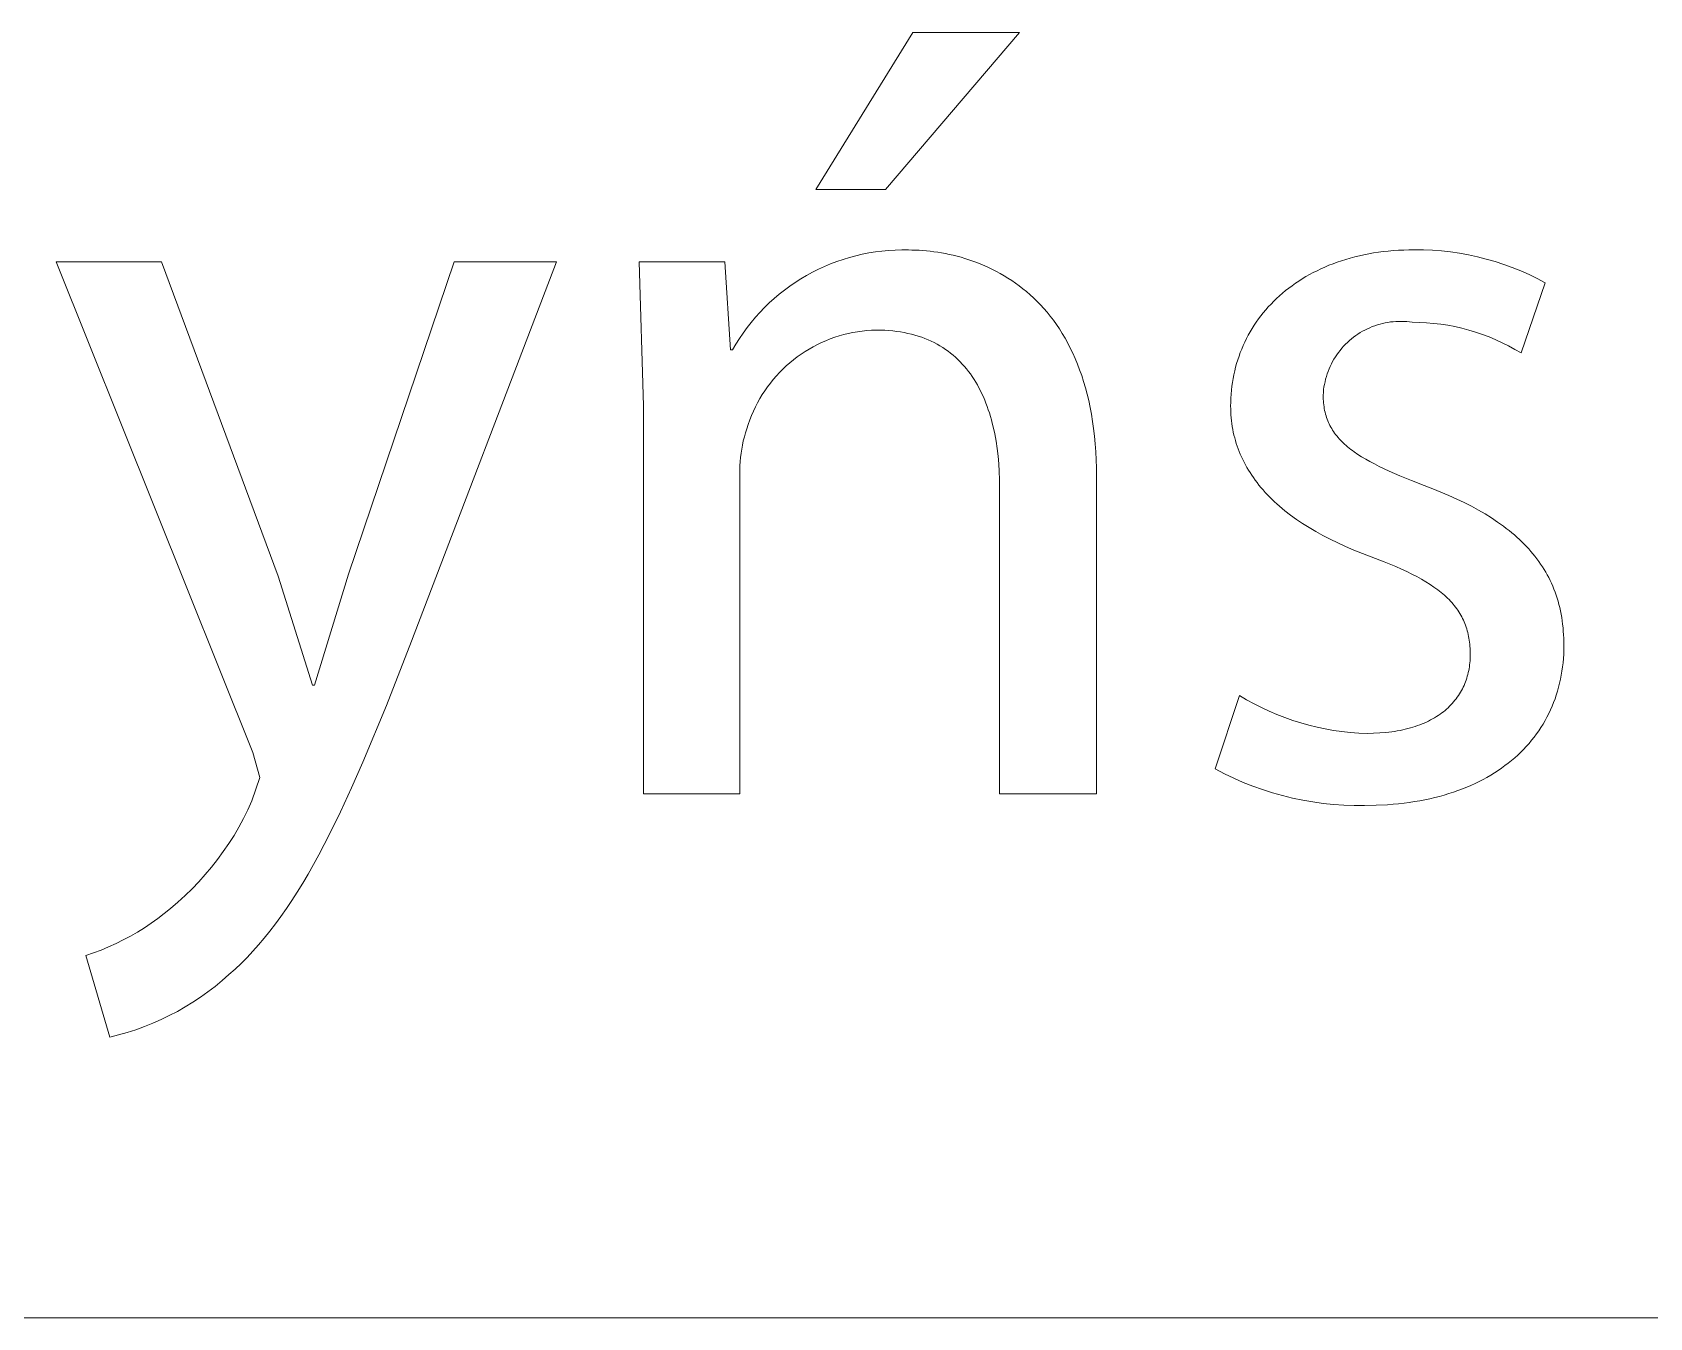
# Model space of a CAD drawing. Header units: millimetres. Extents: x -665 to 1920, y -373 to 1434.
# Drawn here: x 1541.87 to 1579.94, y -372.94 to -342.69 of the extents above; entities that cross this region are included whole.
import ezdxf

# ---------------------------------------------------------------- set-up
doc = ezdxf.new("R2010")
doc.units = ezdxf.units.MM
doc.header["$MEASUREMENT"] = 0
doc.layers.add('Domyślny', color=7, linetype='Continuous', true_color=0x000000)

msp = doc.modelspace()

# ---------------------------------------------------------------- linework, layer by layer
at = {"layer": 'Domyślny', "color": 18, "lineweight": 15, "true_color": 0x000000}
for p, q in [((1560.312, -346.391), (1562.594, -342.688)), ((1565.099, -342.688), (1561.948, -346.391)), ((1562.594, -342.688), (1565.099, -342.688)), ((1561.948, -346.391), (1560.312, -346.391)), ((1561.099, -347.988), (1561.25, -347.948)), ((1561.25, -347.948), (1561.403, -347.912)), ((1561.403, -347.912), (1561.556, -347.882)), ((1561.556, -347.882), (1561.711, -347.857)), ((1561.711, -347.857), (1561.866, -347.837)), ((1561.866, -347.837), (1562.021, -347.823)), ((1562.021, -347.823), (1562.177, -347.814)), ((1562.177, -347.814), (1562.334, -347.81)), ((1562.334, -347.81), (1562.49, -347.811)), ((1562.49, -347.811), (1562.572, -347.812)), ((1562.572, -347.812), (1562.655, -347.814)), ((1562.655, -347.814), (1562.74, -347.818)), ((1562.74, -347.818), (1562.825, -347.824)), ((1562.825, -347.824), (1562.912, -347.831)), ((1562.912, -347.831), (1562.999, -347.84)), ((1562.999, -347.84), (1563.088, -347.851)), ((1563.088, -347.851), (1563.177, -347.864)), ((1563.177, -347.864), (1563.267, -347.879)), ((1563.267, -347.879), (1563.358, -347.896)), ((1563.358, -347.896), (1563.449, -347.914)), ((1563.449, -347.914), (1563.541, -347.935)), ((1563.541, -347.935), (1563.634, -347.958)), ((1563.634, -347.958), (1563.726, -347.983)), ((1572.996, -347.974), (1573.103, -347.948)), ((1573.103, -347.948), (1573.212, -347.924)), ((1573.212, -347.924), (1573.323, -347.902)), ((1573.323, -347.902), (1573.436, -347.882)), ((1573.436, -347.882), (1573.55, -347.865)), ((1573.55, -347.865), (1573.666, -347.85)), ((1573.666, -347.85), (1573.784, -347.837)), ((1573.784, -347.837), (1573.903, -347.826)), ((1573.903, -347.826), (1574.024, -347.818)), ((1574.024, -347.818), (1574.146, -347.812)), ((1574.146, -347.812), (1574.27, -347.808)), ((1574.27, -347.808), (1574.395, -347.807)), ((1574.395, -347.807), (1574.61, -347.809)), ((1574.61, -347.809), (1574.824, -347.818)), ((1574.824, -347.818), (1575.037, -347.834)), ((1575.037, -347.834), (1575.25, -347.858)), ((1575.25, -347.858), (1575.462, -347.889)), ((1575.462, -347.889), (1575.673, -347.927)), ((1575.673, -347.927), (1575.882, -347.972)), ((1547.054, -359.643), (1542.43, -348.087)), ((1542.43, -348.087), (1544.91, -348.087)), ((1544.91, -348.087), (1547.656, -355.492)), ((1549.31, -355.441), (1551.798, -348.087)), ((1554.201, -348.087), (1550.791, -357.016)), ((1551.798, -348.087), (1554.201, -348.087)), ((1556.256, -351.48), (1556.153, -348.087)), ((1556.153, -348.087), (1558.168, -348.087)), ((1558.168, -348.087), (1558.297, -350.162)), ((1560.092, -348.411), (1560.23, -348.336)), ((1560.23, -348.336), (1560.369, -348.266)), ((1560.369, -348.266), (1560.511, -348.2)), ((1560.511, -348.2), (1560.656, -348.14)), ((1560.656, -348.14), (1560.802, -348.084)), ((1560.802, -348.084), (1560.95, -348.034)), ((1560.95, -348.034), (1561.099, -347.988)), ((1563.726, -347.983), (1563.819, -348.01)), ((1563.819, -348.01), (1563.912, -348.04)), ((1563.912, -348.04), (1564.005, -348.072)), ((1564.005, -348.072), (1564.098, -348.106)), ((1564.098, -348.106), (1564.191, -348.143)), ((1564.191, -348.143), (1564.284, -348.182)), ((1564.284, -348.182), (1564.376, -348.224)), ((1564.376, -348.224), (1564.468, -348.268)), ((1564.468, -348.268), (1564.56, -348.315)), ((1564.56, -348.315), (1564.651, -348.365)), ((1572.017, -348.343), (1572.107, -348.298)), ((1572.107, -348.298), (1572.199, -348.254)), ((1572.199, -348.254), (1572.292, -348.212)), ((1572.292, -348.212), (1572.387, -348.172)), ((1572.387, -348.172), (1572.484, -348.134)), ((1572.484, -348.134), (1572.583, -348.098)), ((1572.583, -348.098), (1572.684, -348.064)), ((1572.684, -348.064), (1572.786, -348.032)), ((1572.786, -348.032), (1572.89, -348.002)), ((1572.89, -348.002), (1572.996, -347.974)), ((1575.882, -347.972), (1576.09, -348.024)), ((1576.09, -348.024), (1576.296, -348.083)), ((1576.296, -348.083), (1576.5, -348.15)), ((1576.5, -348.15), (1576.701, -348.223)), ((1576.701, -348.223), (1576.9, -348.303)), ((1576.9, -348.303), (1577.096, -348.389)), ((1559.571, -348.756), (1559.697, -348.663)), ((1559.697, -348.663), (1559.826, -348.574)), ((1559.826, -348.574), (1559.958, -348.49)), ((1559.958, -348.49), (1560.092, -348.411)), ((1564.651, -348.365), (1564.742, -348.417)), ((1564.742, -348.417), (1564.832, -348.473)), ((1564.832, -348.473), (1564.921, -348.531)), ((1564.921, -348.531), (1565.009, -348.591)), ((1565.009, -348.591), (1565.097, -348.655)), ((1565.097, -348.655), (1565.183, -348.722)), ((1571.367, -348.768), (1571.441, -348.709)), ((1571.441, -348.709), (1571.518, -348.652)), ((1571.518, -348.652), (1571.596, -348.596)), ((1571.596, -348.596), (1571.677, -348.542)), ((1571.677, -348.542), (1571.759, -348.49)), ((1571.759, -348.49), (1571.843, -348.439)), ((1571.843, -348.439), (1571.929, -348.39)), ((1571.929, -348.39), (1572.017, -348.343)), ((1577.478, -348.582), (1576.91, -350.235)), ((1577.096, -348.389), (1577.289, -348.482)), ((1577.289, -348.482), (1577.478, -348.582)), ((1559.101, -349.168), (1559.213, -349.059)), ((1559.213, -349.059), (1559.329, -348.954)), ((1559.329, -348.954), (1559.448, -348.852)), ((1559.448, -348.852), (1559.571, -348.756)), ((1565.183, -348.722), (1565.268, -348.792)), ((1565.268, -348.792), (1565.352, -348.865)), ((1565.352, -348.865), (1565.435, -348.941)), ((1565.435, -348.941), (1565.516, -349.021)), ((1565.516, -349.021), (1565.596, -349.103)), ((1570.96, -349.152), (1571.023, -349.084)), ((1571.023, -349.084), (1571.088, -349.018)), ((1571.088, -349.018), (1571.155, -348.953)), ((1571.155, -348.953), (1571.223, -348.89)), ((1571.223, -348.89), (1571.294, -348.828)), ((1571.294, -348.828), (1571.367, -348.768)), ((1558.787, -349.516), (1558.888, -349.396)), ((1558.888, -349.396), (1558.992, -349.28)), ((1558.992, -349.28), (1559.101, -349.168)), ((1565.596, -349.103), (1565.675, -349.189)), ((1565.675, -349.189), (1565.752, -349.278)), ((1565.752, -349.278), (1565.827, -349.371)), ((1565.827, -349.371), (1565.9, -349.467)), ((1565.9, -349.467), (1565.972, -349.567)), ((1570.677, -349.509), (1570.73, -349.435)), ((1570.73, -349.435), (1570.784, -349.362)), ((1570.784, -349.362), (1570.841, -349.291)), ((1570.841, -349.291), (1570.9, -349.221)), ((1570.9, -349.221), (1570.96, -349.152)), ((1558.511, -349.895), (1558.599, -349.766)), ((1558.599, -349.766), (1558.691, -349.639)), ((1558.691, -349.639), (1558.787, -349.516)), ((1560.859, -349.834), (1560.753, -349.867)), ((1560.965, -349.804), (1560.859, -349.834)), ((1561.073, -349.777), (1560.965, -349.804)), ((1561.182, -349.754), (1561.073, -349.777)), ((1561.291, -349.735), (1561.182, -349.754)), ((1561.401, -349.72), (1561.291, -349.735)), ((1561.511, -349.709), (1561.401, -349.72)), ((1561.622, -349.701), (1561.511, -349.709)), ((1561.732, -349.697), (1561.622, -349.701)), ((1561.832, -349.698), (1561.732, -349.697)), ((1561.93, -349.702), (1561.832, -349.698)), ((1562.026, -349.708), (1561.93, -349.702)), ((1562.12, -349.717), (1562.026, -349.708)), ((1562.212, -349.727), (1562.12, -349.717)), ((1562.301, -349.741), (1562.212, -349.727)), ((1562.389, -349.756), (1562.301, -349.741)), ((1562.475, -349.774), (1562.389, -349.756)), ((1562.559, -349.793), (1562.475, -349.774)), ((1562.641, -349.816), (1562.559, -349.793)), ((1562.721, -349.84), (1562.641, -349.816)), ((1562.8, -349.866), (1562.721, -349.84)), ((1565.972, -349.567), (1566.042, -349.67)), ((1566.042, -349.67), (1566.109, -349.777)), ((1566.109, -349.777), (1566.175, -349.887)), ((1570.447, -349.897), (1570.488, -349.817)), ((1570.488, -349.817), (1570.533, -349.738)), ((1570.533, -349.738), (1570.579, -349.661)), ((1570.579, -349.661), (1570.627, -349.584)), ((1570.627, -349.584), (1570.677, -349.509)), ((1573.018, -349.827), (1572.966, -349.864)), ((1573.07, -349.791), (1573.018, -349.827)), ((1573.124, -349.757), (1573.07, -349.791)), ((1573.178, -349.725), (1573.124, -349.757)), ((1573.234, -349.695), (1573.178, -349.725)), ((1573.291, -349.666), (1573.234, -349.695)), ((1573.349, -349.64), (1573.291, -349.666)), ((1573.408, -349.616), (1573.349, -349.64)), ((1573.467, -349.594), (1573.408, -349.616)), ((1573.528, -349.574), (1573.467, -349.594)), ((1573.589, -349.556), (1573.528, -349.574)), ((1573.65, -349.541), (1573.589, -349.556)), ((1573.712, -349.527), (1573.65, -349.541)), ((1573.775, -349.516), (1573.712, -349.527)), ((1573.837, -349.506), (1573.775, -349.516)), ((1573.901, -349.499), (1573.837, -349.506)), ((1573.964, -349.494), (1573.901, -349.499)), ((1574.027, -349.492), (1573.964, -349.494)), ((1574.091, -349.491), (1574.027, -349.492)), ((1574.154, -349.493), (1574.091, -349.491)), ((1574.218, -349.497), (1574.154, -349.493)), ((1574.281, -349.504), (1574.218, -349.497)), ((1574.344, -349.512), (1574.281, -349.504)), ((1574.512, -349.515), (1574.344, -349.512)), ((1574.681, -349.523), (1574.512, -349.515)), ((1574.849, -349.538), (1574.681, -349.523)), ((1575.017, -349.558), (1574.849, -349.538)), ((1575.183, -349.584), (1575.017, -349.558)), ((1575.349, -349.616), (1575.183, -349.584)), ((1575.514, -349.653), (1575.349, -349.616)), ((1575.677, -349.696), (1575.514, -349.653)), ((1575.839, -349.744), (1575.677, -349.696)), ((1575.998, -349.799), (1575.839, -349.744)), ((1576.156, -349.858), (1575.998, -349.799)), ((1576.312, -349.923), (1576.156, -349.858)), ((1558.297, -350.162), (1558.348, -350.162)), ((1558.348, -350.162), (1558.427, -350.027)), ((1558.427, -350.027), (1558.511, -349.895)), ((1560.055, -350.202), (1559.962, -350.263)), ((1560.149, -350.144), (1560.055, -350.202)), ((1560.246, -350.089), (1560.149, -350.144)), ((1560.344, -350.038), (1560.246, -350.089)), ((1560.444, -349.99), (1560.344, -350.038)), ((1560.546, -349.946), (1560.444, -349.99)), ((1560.649, -349.905), (1560.546, -349.946)), ((1560.753, -349.867), (1560.649, -349.905)), ((1562.876, -349.895), (1562.8, -349.866)), ((1562.95, -349.925), (1562.876, -349.895)), ((1563.023, -349.958), (1562.95, -349.925)), ((1563.094, -349.992), (1563.023, -349.958)), ((1563.163, -350.029), (1563.094, -349.992)), ((1563.23, -350.067), (1563.163, -350.029)), ((1563.296, -350.108), (1563.23, -350.067)), ((1563.359, -350.15), (1563.296, -350.108)), ((1563.421, -350.194), (1563.359, -350.15)), ((1563.481, -350.24), (1563.421, -350.194)), ((1563.54, -350.288), (1563.481, -350.24)), ((1566.175, -349.887), (1566.238, -350.001)), ((1566.238, -350.001), (1566.299, -350.119)), ((1566.299, -350.119), (1566.358, -350.241)), ((1566.358, -350.241), (1566.414, -350.366)), ((1570.27, -350.311), (1570.301, -350.226)), ((1570.301, -350.226), (1570.334, -350.142)), ((1570.334, -350.142), (1570.369, -350.059)), ((1570.369, -350.059), (1570.407, -349.978)), ((1570.407, -349.978), (1570.447, -349.897)), ((1572.61, -350.224), (1572.573, -350.276)), ((1572.649, -350.174), (1572.61, -350.224)), ((1572.69, -350.125), (1572.649, -350.174)), ((1572.732, -350.078), (1572.69, -350.125)), ((1572.776, -350.032), (1572.732, -350.078)), ((1572.821, -349.987), (1572.776, -350.032)), ((1572.868, -349.945), (1572.821, -349.987)), ((1572.917, -349.904), (1572.868, -349.945)), ((1572.966, -349.864), (1572.917, -349.904)), ((1576.465, -349.993), (1576.312, -349.923)), ((1576.616, -350.069), (1576.465, -349.993)), ((1576.764, -350.15), (1576.616, -350.069)), ((1576.91, -350.235), (1576.764, -350.15)), ((1559.534, -350.613), (1559.455, -350.692)), ((1559.614, -350.537), (1559.534, -350.613)), ((1559.698, -350.464), (1559.614, -350.537)), ((1559.783, -350.394), (1559.698, -350.464)), ((1559.872, -350.327), (1559.783, -350.394)), ((1559.962, -350.263), (1559.872, -350.327)), ((1563.597, -350.337), (1563.54, -350.288)), ((1563.652, -350.389), (1563.597, -350.337)), ((1563.705, -350.442), (1563.652, -350.389)), ((1563.757, -350.496), (1563.705, -350.442)), ((1563.807, -350.552), (1563.757, -350.496)), ((1563.855, -350.61), (1563.807, -350.552)), ((1563.902, -350.67), (1563.855, -350.61)), ((1566.414, -350.366), (1566.468, -350.496)), ((1566.468, -350.496), (1566.519, -350.629)), ((1570.168, -350.658), (1570.19, -350.57)), ((1570.19, -350.57), (1570.214, -350.483)), ((1570.214, -350.483), (1570.241, -350.396)), ((1570.241, -350.396), (1570.27, -350.311)), ((1572.39, -350.609), (1572.367, -350.668)), ((1572.416, -350.551), (1572.39, -350.609)), ((1572.444, -350.494), (1572.416, -350.551)), ((1572.473, -350.438), (1572.444, -350.494)), ((1572.505, -350.383), (1572.473, -350.438)), ((1572.538, -350.329), (1572.505, -350.383)), ((1572.573, -350.276), (1572.538, -350.329)), ((1559.238, -350.943), (1559.171, -351.032)), ((1559.307, -350.857), (1559.238, -350.943)), ((1559.38, -350.773), (1559.307, -350.857)), ((1559.455, -350.692), (1559.38, -350.773)), ((1563.947, -350.73), (1563.902, -350.67)), ((1563.991, -350.793), (1563.947, -350.73)), ((1564.033, -350.857), (1563.991, -350.793)), ((1564.073, -350.922), (1564.033, -350.857)), ((1564.112, -350.989), (1564.073, -350.922)), ((1564.149, -351.057), (1564.112, -350.989)), ((1566.519, -350.629), (1566.568, -350.767)), ((1566.568, -350.767), (1566.613, -350.908)), ((1566.613, -350.908), (1566.656, -351.054)), ((1570.102, -351.019), (1570.115, -350.928)), ((1570.115, -350.928), (1570.13, -350.837)), ((1570.13, -350.837), (1570.148, -350.747)), ((1570.148, -350.747), (1570.168, -350.658)), ((1572.281, -350.974), (1572.27, -351.036)), ((1572.294, -350.911), (1572.281, -350.974)), ((1572.309, -350.85), (1572.294, -350.911)), ((1572.326, -350.789), (1572.309, -350.85)), ((1572.346, -350.728), (1572.326, -350.789)), ((1572.367, -350.668), (1572.346, -350.728)), ((1558.99, -351.311), (1558.936, -351.407)), ((1559.047, -351.216), (1558.99, -351.311)), ((1559.107, -351.123), (1559.047, -351.216)), ((1559.171, -351.032), (1559.107, -351.123)), ((1564.185, -351.127), (1564.149, -351.057)), ((1564.219, -351.197), (1564.185, -351.127)), ((1564.252, -351.269), (1564.219, -351.197)), ((1564.284, -351.343), (1564.252, -351.269)), ((1564.314, -351.417), (1564.284, -351.343)), ((1566.656, -351.054), (1566.696, -351.204)), ((1566.696, -351.204), (1566.733, -351.358)), ((1566.733, -351.358), (1566.766, -351.516)), ((1570.074, -351.39), (1570.078, -351.296)), ((1570.078, -351.296), (1570.083, -351.203)), ((1570.083, -351.203), (1570.092, -351.111)), ((1570.092, -351.111), (1570.102, -351.019)), ((1572.255, -351.162), (1572.251, -351.226)), ((1572.251, -351.226), (1572.252, -351.274)), ((1572.252, -351.274), (1572.254, -351.321)), ((1572.254, -351.321), (1572.256, -351.367)), ((1572.262, -351.099), (1572.255, -351.162)), ((1572.256, -351.367), (1572.26, -351.413)), ((1572.27, -351.036), (1572.262, -351.099)), ((1556.256, -360.616), (1556.256, -351.48)), ((1558.794, -351.708), (1558.754, -351.812)), ((1558.838, -351.606), (1558.794, -351.708)), ((1558.885, -351.506), (1558.838, -351.606)), ((1558.936, -351.407), (1558.885, -351.506)), ((1564.342, -351.493), (1564.314, -351.417)), ((1564.369, -351.57), (1564.342, -351.493)), ((1564.395, -351.648), (1564.369, -351.57)), ((1564.419, -351.727), (1564.395, -351.648)), ((1564.442, -351.808), (1564.419, -351.727)), ((1566.766, -351.516), (1566.797, -351.679)), ((1566.797, -351.679), (1566.824, -351.846)), ((1570.073, -351.484), (1570.074, -351.39)), ((1570.074, -351.554), (1570.073, -351.484)), ((1570.076, -351.624), (1570.074, -351.554)), ((1570.08, -351.693), (1570.076, -351.624)), ((1570.085, -351.762), (1570.08, -351.693)), ((1570.092, -351.83), (1570.085, -351.762)), ((1572.26, -351.413), (1572.265, -351.458)), ((1572.265, -351.458), (1572.271, -351.502)), ((1572.271, -351.502), (1572.278, -351.545)), ((1572.278, -351.545), (1572.286, -351.588)), ((1572.286, -351.588), (1572.296, -351.63)), ((1572.296, -351.63), (1572.306, -351.672)), ((1572.306, -351.672), (1572.318, -351.712)), ((1572.318, -351.712), (1572.33, -351.752)), ((1572.33, -351.752), (1572.344, -351.792)), ((1558.654, -352.116), (1558.626, -352.211)), ((1558.684, -352.022), (1558.654, -352.116)), ((1558.717, -351.916), (1558.684, -352.022)), ((1558.754, -351.812), (1558.717, -351.916)), ((1564.463, -351.889), (1564.442, -351.808)), ((1564.484, -351.971), (1564.463, -351.889)), ((1564.52, -352.139), (1564.484, -351.971)), ((1564.551, -352.31), (1564.52, -352.139)), ((1566.824, -351.846), (1566.848, -352.017)), ((1566.848, -352.017), (1566.869, -352.193)), ((1570.101, -351.898), (1570.092, -351.83)), ((1570.111, -351.966), (1570.101, -351.898)), ((1570.123, -352.033), (1570.111, -351.966)), ((1570.136, -352.1), (1570.123, -352.033)), ((1570.151, -352.167), (1570.136, -352.1)), ((1572.344, -351.792), (1572.359, -351.831)), ((1572.359, -351.831), (1572.375, -351.869)), ((1572.375, -351.869), (1572.393, -351.907)), ((1572.393, -351.907), (1572.411, -351.944)), ((1572.411, -351.944), (1572.431, -351.98)), ((1572.431, -351.98), (1572.451, -352.016)), ((1572.451, -352.016), (1572.473, -352.052)), ((1572.473, -352.052), (1572.496, -352.087)), ((1572.496, -352.087), (1572.52, -352.121)), ((1572.52, -352.121), (1572.545, -352.155)), ((1558.563, -352.5), (1558.548, -352.597)), ((1558.581, -352.403), (1558.563, -352.5)), ((1558.602, -352.306), (1558.581, -352.403)), ((1558.626, -352.211), (1558.602, -352.306)), ((1564.577, -352.484), (1564.551, -352.31)), ((1564.598, -352.662), (1564.577, -352.484)), ((1566.869, -352.193), (1566.885, -352.374)), ((1566.885, -352.374), (1566.899, -352.559)), ((1570.168, -352.233), (1570.151, -352.167)), ((1570.186, -352.298), (1570.168, -352.233)), ((1570.206, -352.363), (1570.186, -352.298)), ((1570.227, -352.428), (1570.206, -352.363)), ((1570.25, -352.493), (1570.227, -352.428)), ((1570.275, -352.556), (1570.25, -352.493)), ((1572.545, -352.155), (1572.572, -352.189)), ((1572.572, -352.189), (1572.6, -352.222)), ((1572.6, -352.222), (1572.628, -352.255)), ((1572.628, -352.255), (1572.658, -352.287)), ((1572.658, -352.287), (1572.69, -352.319)), ((1572.69, -352.319), (1572.722, -352.351)), ((1572.722, -352.351), (1572.755, -352.382)), ((1572.755, -352.382), (1572.79, -352.413)), ((1572.79, -352.413), (1572.826, -352.444)), ((1572.826, -352.444), (1572.863, -352.474)), ((1572.863, -352.474), (1572.902, -352.504)), ((1572.902, -352.504), (1572.941, -352.534)), ((1558.522, -352.892), (1558.52, -352.991)), ((1558.527, -352.794), (1558.522, -352.892)), ((1558.536, -352.696), (1558.527, -352.794)), ((1558.548, -352.597), (1558.536, -352.696)), ((1564.614, -352.843), (1564.598, -352.662)), ((1564.625, -353.026), (1564.614, -352.843)), ((1566.899, -352.559), (1566.908, -352.748)), ((1566.908, -352.748), (1566.914, -352.942)), ((1570.301, -352.62), (1570.275, -352.556)), ((1570.329, -352.683), (1570.301, -352.62)), ((1570.358, -352.745), (1570.329, -352.683)), ((1570.389, -352.808), (1570.358, -352.745)), ((1570.421, -352.869), (1570.389, -352.808)), ((1570.456, -352.93), (1570.421, -352.869)), ((1572.941, -352.534), (1572.982, -352.564)), ((1572.982, -352.564), (1573.067, -352.622)), ((1573.067, -352.622), (1573.157, -352.679)), ((1573.157, -352.679), (1573.252, -352.736)), ((1573.252, -352.736), (1573.352, -352.793)), ((1573.352, -352.793), (1573.457, -352.848)), ((1573.457, -352.848), (1573.566, -352.904)), ((1573.566, -352.904), (1573.801, -353.014)), ((1558.52, -352.991), (1558.521, -353.09)), ((1558.521, -353.09), (1558.521, -360.616)), ((1564.632, -353.212), (1564.625, -353.026)), ((1564.634, -353.4), (1564.632, -353.212)), ((1566.914, -352.942), (1566.916, -353.141)), ((1566.916, -353.141), (1566.916, -360.616)), ((1570.491, -352.991), (1570.456, -352.93)), ((1570.529, -353.051), (1570.491, -352.991)), ((1570.568, -353.111), (1570.529, -353.051)), ((1570.608, -353.17), (1570.568, -353.111)), ((1570.651, -353.229), (1570.608, -353.17)), ((1570.695, -353.288), (1570.651, -353.229)), ((1570.74, -353.345), (1570.695, -353.288)), ((1573.801, -353.014), (1574.056, -353.125)), ((1574.056, -353.125), (1574.332, -353.238)), ((1574.332, -353.238), (1574.628, -353.352)), ((1564.634, -360.616), (1564.634, -353.4)), ((1570.787, -353.403), (1570.74, -353.345)), ((1570.836, -353.46), (1570.787, -353.403)), ((1570.887, -353.516), (1570.836, -353.46)), ((1570.939, -353.572), (1570.887, -353.516)), ((1570.992, -353.627), (1570.939, -353.572)), ((1571.048, -353.682), (1570.992, -353.627)), ((1574.628, -353.352), (1574.829, -353.43)), ((1574.829, -353.43), (1575.024, -353.509)), ((1575.024, -353.509), (1575.212, -353.59)), ((1575.212, -353.59), (1575.395, -353.673)), ((1571.105, -353.736), (1571.048, -353.682)), ((1571.163, -353.79), (1571.105, -353.736)), ((1571.224, -353.843), (1571.163, -353.79)), ((1571.286, -353.896), (1571.224, -353.843)), ((1571.349, -353.948), (1571.286, -353.896)), ((1571.482, -354.051), (1571.349, -353.948)), ((1575.395, -353.673), (1575.571, -353.758)), ((1575.571, -353.758), (1575.74, -353.845)), ((1575.74, -353.845), (1575.904, -353.934)), ((1575.904, -353.934), (1576.061, -354.025)), ((1576.061, -354.025), (1576.212, -354.119)), ((1571.62, -354.152), (1571.482, -354.051)), ((1571.766, -354.25), (1571.62, -354.152)), ((1571.918, -354.346), (1571.766, -354.25)), ((1572.077, -354.44), (1571.918, -354.346)), ((1576.212, -354.119), (1576.356, -354.215)), ((1576.356, -354.215), (1576.494, -354.314)), ((1576.494, -354.314), (1576.561, -354.364)), ((1576.561, -354.364), (1576.626, -354.415)), ((1576.626, -354.415), (1576.69, -354.466)), ((1572.243, -354.532), (1572.077, -354.44)), ((1572.415, -354.621), (1572.243, -354.532)), ((1572.595, -354.708), (1572.415, -354.621)), ((1572.78, -354.793), (1572.595, -354.708)), ((1572.973, -354.875), (1572.78, -354.793)), ((1576.69, -354.466), (1576.751, -354.519)), ((1576.751, -354.519), (1576.812, -354.572)), ((1576.812, -354.572), (1576.871, -354.625)), ((1576.871, -354.625), (1576.928, -354.68)), ((1576.928, -354.68), (1576.983, -354.735)), ((1576.983, -354.735), (1577.037, -354.791)), ((1577.037, -354.791), (1577.09, -354.847)), ((1573.173, -354.954), (1572.973, -354.875)), ((1573.379, -355.032), (1573.173, -354.954)), ((1573.684, -355.148), (1573.379, -355.032)), ((1573.964, -355.264), (1573.684, -355.148)), ((1577.09, -354.847), (1577.14, -354.905)), ((1577.14, -354.905), (1577.189, -354.963)), ((1577.189, -354.963), (1577.237, -355.022)), ((1577.237, -355.022), (1577.283, -355.082)), ((1577.283, -355.082), (1577.327, -355.142)), ((1577.327, -355.142), (1577.37, -355.204)), ((1547.656, -355.492), (1548.457, -358.058)), ((1548.509, -358.058), (1549.31, -355.441)), ((1574.096, -355.322), (1573.964, -355.264)), ((1574.221, -355.381), (1574.096, -355.322)), ((1574.341, -355.44), (1574.221, -355.381)), ((1574.456, -355.5), (1574.341, -355.44)), ((1574.565, -355.56), (1574.456, -355.5)), ((1574.668, -355.621), (1574.565, -355.56)), ((1577.37, -355.204), (1577.411, -355.266)), ((1577.411, -355.266), (1577.451, -355.329)), ((1577.451, -355.329), (1577.489, -355.393)), ((1577.489, -355.393), (1577.525, -355.458)), ((1577.525, -355.458), (1577.56, -355.523)), ((1577.56, -355.523), (1577.593, -355.59)), ((1574.767, -355.683), (1574.668, -355.621)), ((1574.859, -355.746), (1574.767, -355.683)), ((1574.904, -355.778), (1574.859, -355.746)), ((1574.947, -355.81), (1574.904, -355.778)), ((1574.989, -355.842), (1574.947, -355.81)), ((1575.029, -355.874), (1574.989, -355.842)), ((1575.069, -355.907), (1575.029, -355.874)), ((1575.107, -355.94), (1575.069, -355.907)), ((1575.143, -355.974), (1575.107, -355.94)), ((1577.593, -355.59), (1577.625, -355.657)), ((1577.625, -355.657), (1577.655, -355.726)), ((1577.655, -355.726), (1577.683, -355.795)), ((1577.683, -355.795), (1577.71, -355.865)), ((1577.71, -355.865), (1577.735, -355.936)), ((1577.735, -355.936), (1577.758, -356.008)), ((1575.179, -356.008), (1575.143, -355.974)), ((1575.213, -356.042), (1575.179, -356.008)), ((1575.246, -356.076), (1575.213, -356.042)), ((1575.278, -356.111), (1575.246, -356.076)), ((1575.309, -356.147), (1575.278, -356.111)), ((1575.338, -356.182), (1575.309, -356.147)), ((1575.367, -356.218), (1575.338, -356.182)), ((1575.394, -356.255), (1575.367, -356.218)), ((1575.42, -356.292), (1575.394, -356.255)), ((1575.444, -356.329), (1575.42, -356.292)), ((1575.468, -356.367), (1575.444, -356.329)), ((1577.758, -356.008), (1577.78, -356.081)), ((1577.78, -356.081), (1577.8, -356.155)), ((1577.8, -356.155), (1577.819, -356.23)), ((1577.819, -356.23), (1577.836, -356.306)), ((1577.836, -356.306), (1577.851, -356.383)), ((1575.49, -356.405), (1575.468, -356.367)), ((1575.512, -356.444), (1575.49, -356.405)), ((1575.532, -356.484), (1575.512, -356.444)), ((1575.551, -356.523), (1575.532, -356.484)), ((1575.569, -356.564), (1575.551, -356.523)), ((1575.586, -356.604), (1575.569, -356.564)), ((1575.601, -356.646), (1575.586, -356.604)), ((1575.616, -356.688), (1575.601, -356.646)), ((1575.63, -356.73), (1575.616, -356.688)), ((1577.851, -356.383), (1577.865, -356.461)), ((1577.865, -356.461), (1577.877, -356.541)), ((1577.877, -356.541), (1577.888, -356.621)), ((1577.888, -356.621), (1577.897, -356.702)), ((1577.897, -356.702), (1577.904, -356.784)), ((1550.791, -357.016), (1550.2, -358.534)), ((1575.642, -356.773), (1575.63, -356.73)), ((1575.654, -356.817), (1575.642, -356.773)), ((1575.664, -356.861), (1575.654, -356.817)), ((1575.673, -356.906), (1575.664, -356.861)), ((1575.682, -356.952), (1575.673, -356.906)), ((1575.689, -356.998), (1575.682, -356.952)), ((1575.696, -357.044), (1575.689, -356.998)), ((1575.701, -357.092), (1575.696, -357.044)), ((1575.705, -357.14), (1575.701, -357.092)), ((1577.904, -356.784), (1577.91, -356.867)), ((1577.91, -356.867), (1577.914, -356.952)), ((1577.914, -356.952), (1577.916, -357.037)), ((1577.916, -357.037), (1577.917, -357.124)), ((1575.709, -357.189), (1575.705, -357.14)), ((1575.708, -357.482), (1575.711, -357.435)), ((1575.711, -357.238), (1575.709, -357.189)), ((1575.712, -357.288), (1575.711, -357.238)), ((1575.711, -357.435), (1575.712, -357.387)), ((1575.713, -357.339), (1575.712, -357.288)), ((1575.712, -357.387), (1575.713, -357.339)), ((1577.906, -357.428), (1577.897, -357.528)), ((1577.912, -357.328), (1577.906, -357.428)), ((1577.916, -357.226), (1577.912, -357.328)), ((1577.917, -357.124), (1577.916, -357.226)), ((1575.63, -357.891), (1575.644, -357.847)), ((1575.644, -357.847), (1575.656, -357.803)), ((1575.656, -357.803), (1575.667, -357.758)), ((1575.667, -357.758), (1575.676, -357.713)), ((1575.676, -357.713), (1575.685, -357.668)), ((1575.685, -357.668), (1575.692, -357.622)), ((1575.692, -357.622), (1575.699, -357.575)), ((1575.699, -357.575), (1575.704, -357.529)), ((1575.704, -357.529), (1575.708, -357.482)), ((1577.856, -357.821), (1577.837, -357.916)), ((1577.872, -357.724), (1577.856, -357.821)), ((1577.886, -357.627), (1577.872, -357.724)), ((1577.897, -357.528), (1577.886, -357.627)), ((1548.457, -358.058), (1548.509, -358.058)), ((1575.459, -358.262), (1575.483, -358.223)), ((1575.483, -358.223), (1575.505, -358.183)), ((1575.505, -358.183), (1575.527, -358.143)), ((1575.527, -358.143), (1575.547, -358.102)), ((1575.547, -358.102), (1575.566, -358.061)), ((1575.566, -358.061), (1575.584, -358.019)), ((1575.584, -358.019), (1575.601, -357.977)), ((1575.601, -357.977), (1575.616, -357.934)), ((1575.616, -357.934), (1575.63, -357.891)), ((1577.767, -358.196), (1577.739, -358.287)), ((1577.793, -358.104), (1577.767, -358.196)), ((1577.816, -358.01), (1577.793, -358.104)), ((1577.837, -357.916), (1577.816, -358.01)), ((1550.2, -358.534), (1549.647, -359.87)), ((1569.711, -360.026), (1570.279, -358.295)), ((1570.279, -358.295), (1570.45, -358.397)), ((1570.45, -358.397), (1570.623, -358.492)), ((1570.623, -358.492), (1570.8, -358.583)), ((1570.8, -358.583), (1570.979, -358.667)), ((1575.119, -358.649), (1575.156, -358.617)), ((1575.156, -358.617), (1575.191, -358.585)), ((1575.191, -358.585), (1575.226, -358.552)), ((1575.226, -358.552), (1575.259, -358.518)), ((1575.259, -358.518), (1575.291, -358.483)), ((1575.291, -358.483), (1575.322, -358.448)), ((1575.322, -358.448), (1575.352, -358.412)), ((1575.352, -358.412), (1575.38, -358.375)), ((1575.38, -358.375), (1575.408, -358.338)), ((1575.408, -358.338), (1575.434, -358.3)), ((1575.434, -358.3), (1575.459, -358.262)), ((1577.64, -358.552), (1577.602, -358.638)), ((1577.675, -358.465), (1577.64, -358.552)), ((1577.708, -358.376), (1577.675, -358.465)), ((1577.739, -358.287), (1577.708, -358.376)), ((1570.979, -358.667), (1571.162, -358.745)), ((1571.162, -358.745), (1571.346, -358.817)), ((1571.346, -358.817), (1571.533, -358.883)), ((1571.533, -358.883), (1571.722, -358.943)), ((1571.722, -358.943), (1571.913, -358.996)), ((1571.913, -358.996), (1572.106, -359.043)), ((1574.473, -359.008), (1574.528, -358.988)), ((1574.528, -358.988), (1574.58, -358.968)), ((1574.58, -358.968), (1574.632, -358.946)), ((1574.632, -358.946), (1574.682, -358.923)), ((1574.682, -358.923), (1574.732, -358.899)), ((1574.732, -358.899), (1574.779, -358.875)), ((1574.779, -358.875), (1574.826, -358.85)), ((1574.826, -358.85), (1574.872, -358.823)), ((1574.872, -358.823), (1574.916, -358.796)), ((1574.916, -358.796), (1574.959, -358.768)), ((1574.959, -358.768), (1575.001, -358.74)), ((1575.001, -358.74), (1575.041, -358.71)), ((1575.041, -358.71), (1575.081, -358.68)), ((1575.081, -358.68), (1575.119, -358.649)), ((1577.427, -358.97), (1577.378, -359.049)), ((1577.474, -358.889), (1577.427, -358.97)), ((1577.519, -358.807), (1577.474, -358.889)), ((1577.562, -358.723), (1577.519, -358.807)), ((1577.602, -358.638), (1577.562, -358.723)), ((1572.106, -359.043), (1572.3, -359.084)), ((1572.3, -359.084), (1572.495, -359.119)), ((1572.495, -359.119), (1572.692, -359.146)), ((1572.692, -359.146), (1572.889, -359.168)), ((1572.889, -359.168), (1573.087, -359.182)), ((1573.087, -359.182), (1573.285, -359.191)), ((1573.285, -359.191), (1573.437, -359.188)), ((1573.437, -359.188), (1573.584, -359.181)), ((1573.584, -359.181), (1573.727, -359.169)), ((1573.727, -359.169), (1573.796, -359.162)), ((1573.796, -359.162), (1573.864, -359.153)), ((1573.864, -359.153), (1573.93, -359.143)), ((1573.93, -359.143), (1573.996, -359.132)), ((1573.996, -359.132), (1574.06, -359.12)), ((1574.06, -359.12), (1574.123, -359.107)), ((1574.123, -359.107), (1574.184, -359.093)), ((1574.184, -359.093), (1574.245, -359.078)), ((1574.245, -359.078), (1574.304, -359.062)), ((1574.304, -359.062), (1574.362, -359.045)), ((1574.362, -359.045), (1574.418, -359.027)), ((1574.418, -359.027), (1574.473, -359.008)), ((1577.157, -359.353), (1577.096, -359.426)), ((1577.216, -359.279), (1577.157, -359.353)), ((1577.272, -359.204), (1577.216, -359.279)), ((1577.326, -359.127), (1577.272, -359.204)), ((1577.378, -359.049), (1577.326, -359.127)), ((1547.217, -360.228), (1547.054, -359.643)), ((1576.831, -359.701), (1576.759, -359.766)), ((1576.901, -359.634), (1576.831, -359.701)), ((1576.968, -359.566), (1576.901, -359.634)), ((1577.033, -359.497), (1576.968, -359.566)), ((1577.096, -359.426), (1577.033, -359.497)), ((1549.647, -359.87), (1549.381, -360.473)), ((1569.927, -360.139), (1569.711, -360.026)), ((1570.147, -360.245), (1569.927, -360.139)), ((1576.282, -360.121), (1576.195, -360.174)), ((1576.367, -360.066), (1576.282, -360.121)), ((1576.45, -360.009), (1576.367, -360.066)), ((1576.53, -359.95), (1576.45, -360.009)), ((1576.609, -359.89), (1576.53, -359.95)), ((1576.685, -359.829), (1576.609, -359.89)), ((1576.759, -359.766), (1576.685, -359.829)), ((1547.036, -360.779), (1547.217, -360.228)), ((1549.381, -360.473), (1549.121, -361.037)), ((1570.37, -360.343), (1570.147, -360.245)), ((1570.597, -360.433), (1570.37, -360.343)), ((1570.826, -360.515), (1570.597, -360.433)), ((1571.059, -360.59), (1570.826, -360.515)), ((1575.528, -360.497), (1575.424, -360.536)), ((1575.629, -360.456), (1575.528, -360.497)), ((1575.729, -360.414), (1575.629, -360.456)), ((1575.826, -360.369), (1575.729, -360.414)), ((1575.921, -360.323), (1575.826, -360.369)), ((1576.015, -360.275), (1575.921, -360.323)), ((1576.106, -360.225), (1576.015, -360.275)), ((1576.195, -360.174), (1576.106, -360.225)), ((1546.941, -360.987), (1547.036, -360.779)), ((1558.521, -360.616), (1556.256, -360.616)), ((1566.916, -360.616), (1564.634, -360.616)), ((1571.293, -360.656), (1571.059, -360.59)), ((1571.53, -360.714), (1571.293, -360.656)), ((1571.769, -360.764), (1571.53, -360.714)), ((1572.009, -360.805), (1571.769, -360.764)), ((1572.251, -360.838), (1572.009, -360.805)), ((1572.493, -360.863), (1572.251, -360.838)), ((1572.737, -360.879), (1572.493, -360.863)), ((1572.98, -360.887), (1572.737, -360.879)), ((1573.224, -360.887), (1572.98, -360.887)), ((1573.499, -360.882), (1573.224, -360.887)), ((1573.767, -360.869), (1573.499, -360.882)), ((1573.898, -360.859), (1573.767, -360.869)), ((1574.027, -360.846), (1573.898, -360.859)), ((1574.154, -360.832), (1574.027, -360.846)), ((1574.279, -360.815), (1574.154, -360.832)), ((1574.402, -360.796), (1574.279, -360.815)), ((1574.524, -360.776), (1574.402, -360.796)), ((1574.643, -360.753), (1574.524, -360.776)), ((1574.761, -360.728), (1574.643, -360.753)), ((1574.876, -360.701), (1574.761, -360.728)), ((1574.99, -360.672), (1574.876, -360.701)), ((1575.101, -360.641), (1574.99, -360.672)), ((1575.211, -360.608), (1575.101, -360.641)), ((1575.318, -360.573), (1575.211, -360.608)), ((1575.424, -360.536), (1575.318, -360.573)), ((1546.729, -361.394), (1546.838, -361.192)), ((1546.838, -361.192), (1546.941, -360.987)), ((1549.121, -361.037), (1548.864, -361.562)), ((1546.49, -361.785), (1546.613, -361.591)), ((1546.613, -361.591), (1546.729, -361.394)), ((1548.864, -361.562), (1548.61, -362.05)), ((1546.226, -362.159), (1546.361, -361.974)), ((1546.361, -361.974), (1546.49, -361.785)), ((1545.937, -362.514), (1546.085, -362.339)), ((1546.085, -362.339), (1546.226, -362.159)), ((1548.61, -362.05), (1548.357, -362.504)), ((1545.625, -362.849), (1545.784, -362.684)), ((1545.784, -362.684), (1545.937, -362.514)), ((1548.23, -362.719), (1548.103, -362.926)), ((1548.357, -362.504), (1548.23, -362.719)), ((1545.116, -363.311), (1545.291, -363.163)), ((1545.291, -363.163), (1545.461, -363.009)), ((1545.461, -363.009), (1545.625, -362.849)), ((1547.976, -363.125), (1547.848, -363.316)), ((1548.103, -362.926), (1547.976, -363.125)), ((1544.662, -363.659), (1544.817, -363.548)), ((1544.817, -363.548), (1544.968, -363.432)), ((1544.968, -363.432), (1545.116, -363.311)), ((1547.719, -363.5), (1547.589, -363.677)), ((1547.848, -363.316), (1547.719, -363.5)), ((1544.175, -363.962), (1544.341, -363.867)), ((1544.341, -363.867), (1544.503, -363.766)), ((1544.503, -363.766), (1544.662, -363.659)), ((1547.458, -363.848), (1547.326, -364.012)), ((1547.589, -363.677), (1547.458, -363.848)), ((1543.308, -364.359), (1543.486, -364.291)), ((1543.486, -364.291), (1543.662, -364.217)), ((1543.662, -364.217), (1543.836, -364.138)), ((1543.836, -364.138), (1544.007, -364.053)), ((1544.007, -364.053), (1544.175, -363.962)), ((1547.056, -364.32), (1546.919, -364.466)), ((1547.192, -364.169), (1547.056, -364.32)), ((1547.326, -364.012), (1547.192, -364.169)), ((1543.127, -364.422), (1543.308, -364.359)), ((1543.687, -366.342), (1543.127, -364.422)), ((1546.78, -364.606), (1546.638, -364.74)), ((1546.919, -364.466), (1546.78, -364.606)), ((1546.333, -365.01), (1546.168, -365.146)), ((1546.494, -364.869), (1546.333, -365.01)), ((1546.638, -364.74), (1546.494, -364.869)), ((1545.825, -365.4), (1545.647, -365.518)), ((1545.999, -365.276), (1545.825, -365.4)), ((1546.168, -365.146), (1545.999, -365.276)), ((1545.09, -365.834), (1544.897, -365.927)), ((1545.279, -365.735), (1545.09, -365.834)), ((1545.465, -365.629), (1545.279, -365.735)), ((1545.647, -365.518), (1545.465, -365.629)), ((1544.099, -366.231), (1543.894, -366.29)), ((1544.303, -366.165), (1544.099, -366.231)), ((1544.503, -366.093), (1544.303, -366.165)), ((1544.702, -366.013), (1544.503, -366.093)), ((1544.897, -365.927), (1544.702, -366.013)), ((1543.894, -366.29), (1543.687, -366.342)), ((1918.032, -372.944), (-665.356, -372.944)), ((1918.032, -372.944), (943.275, -372.944))]:
    msp.add_line(p, q, dxfattribs=at)

doc.saveas('drawing.dxf')
